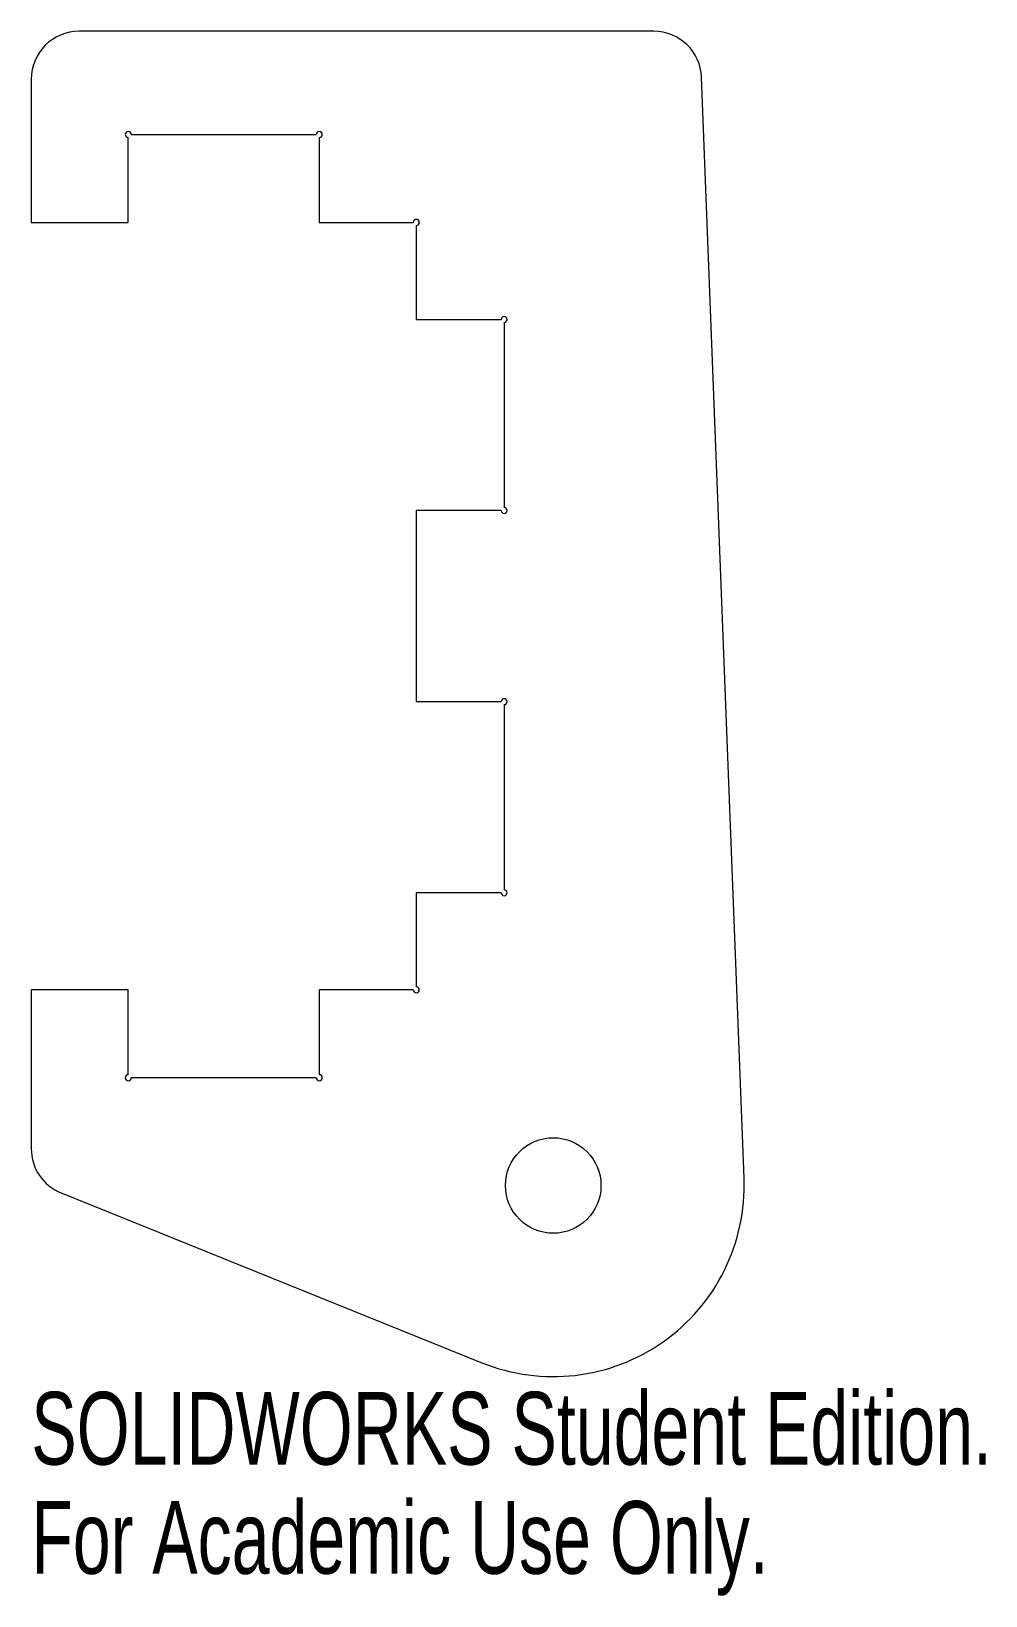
# Model space of a CAD drawing. Header units: inches. Extents: x -0.5 to 1.99, y -2.59 to 1.5.
import ezdxf

# ---------------------------------------------------------------- set-up
doc = ezdxf.new("R2010")
doc.units = ezdxf.units.IN
doc.header["$MEASUREMENT"] = 0
doc.styles.add('SLDTEXTSTYLE0', font='TXT', dxfattribs={"width": 0.7})

msp = doc.modelspace()

# ---------------------------------------------------------------- linework, layer by layer
at = {"color": 7, "linetype": 'Continuous', "lineweight": 15}
for p, q in [((1.1258, 1.5039), (-0.3789, 1.5039)), ((-0.5039, 1.3789), (-0.5039, 1.0039)), ((1.362, -1.4966), (1.2507, 1.3838)), ((-0.2422, 1.2339), (0.2422, 1.2339)), ((-0.25, 1.0039), (-0.25, 1.2261)), ((0.25, 1.2261), (0.25, 1.0039)), ((-0.5039, 1.0039), (-0.25, 1.0039)), ((0.25, 1.0039), (0.4961, 1.0039)), ((0.5039, 0.9961), (0.5039, 0.75)), ((0.5039, 0.75), (0.7261, 0.75)), ((0.7339, 0.7422), (0.7339, 0.2578)), ((0.7261, 0.25), (0.5039, 0.25)), ((0.5039, 0.25), (0.5039, -0.25)), ((0.5039, -0.25), (0.7261, -0.25)), ((0.7339, -0.2578), (0.7339, -0.7422)), ((0.7261, -0.75), (0.5039, -0.75)), ((0.5039, -0.75), (0.5039, -0.9961)), ((-0.25, -1.0039), (-0.5039, -1.0039)), ((-0.5039, -1.0039), (-0.5039, -1.4196)), ((-0.25, -1.2261), (-0.25, -1.0039)), ((0.4961, -1.0039), (0.25, -1.0039)), ((0.25, -1.0039), (0.25, -1.2261)), ((0.2422, -1.2339), (-0.2422, -1.2339)), ((-0.4257, -1.5355), (0.6754, -1.9796))]:
    msp.add_line(p, q, dxfattribs=at)
msp.add_circle((0.8624, -1.5159), 0.125, dxfattribs=at)
for centre, radius, start, end in [((-0.3789, 1.3789), 0.125, 90, 180), ((1.1258, 1.3789), 0.125, 2.2137, 90), ((-0.25, 1.2339), 0.00781, 0, 270), ((0.25, 1.2339), 0.00781, 270, 180), ((0.5039, 1.0039), 0.00781, 270, 180), ((0.7339, 0.75), 0.00781, 270, 180), ((0.7339, 0.25), 0.00781, 180, 90), ((0.7339, -0.25), 0.00781, 270, 180), ((0.7339, -0.75), 0.00781, 180, 90), ((0.5039, -1.0039), 0.00781, 180, 90), ((-0.25, -1.2339), 0.00781, 90, 360), ((0.25, -1.2339), 0.00781, 180, 90), ((-0.3789, -1.4196), 0.125, 180, 248.0337), ((0.8624, -1.5159), 0.5, 248.0337, 2.2137)]:
    msp.add_arc(centre, radius, start, end, dxfattribs=at)

# ---------------------------------------------------------------- texts
at = {"color": 7, "linetype": 'Continuous', "char_height": 0.1903, "attachment_point": 1, "style": 'SLDTEXTSTYLE0'}
for s, insert in [('SOLIDWORKS Student Edition.', (-0.5039, -2.056)), ('For Academic Use Only.', (-0.5039, -2.3415))]:
    msp.add_mtext(s, dxfattribs=dict(at, insert=insert))

doc.saveas('drawing.dxf')
